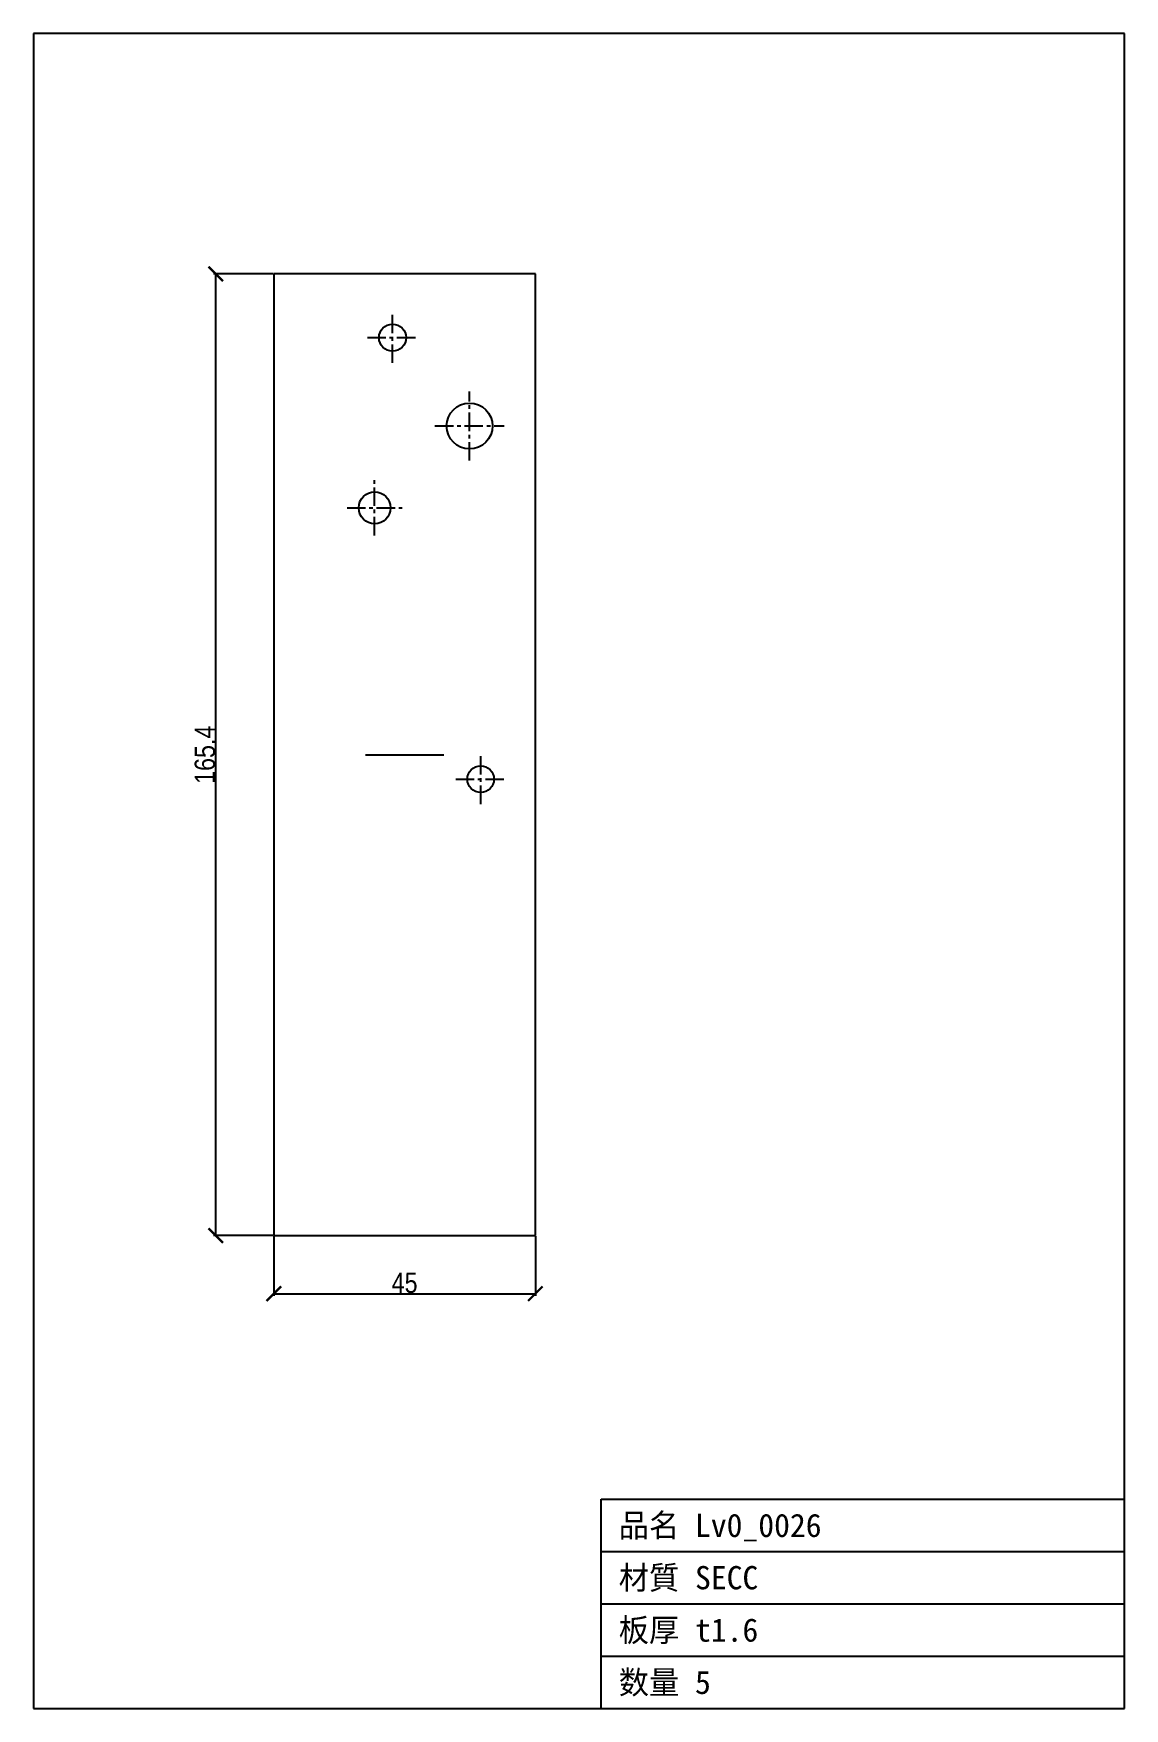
# Model space of a CAD drawing. Header units: millimetres. Extents: x -41 to 146, y -81 to 207.
import ezdxf

# ---------------------------------------------------------------- set-up
doc = ezdxf.new("R2010")
doc.units = ezdxf.units.MM
doc.linetypes.add('CENTER', pattern=[5.08, 3.175, -0.635, 0.635, -0.635])
for name, color, linetype in [('CENTER', 7, 'Continuous'), ('CUT', 7, 'Continuous'), ('DIM', 7, 'Continuous'), ('FRAME', 7, 'Continuous'), ('MARK', 7, 'Continuous'), ('TEXT', 7, 'Continuous')]:
    doc.layers.add(name, color=color, linetype=linetype)
doc.styles.add('OpenSansCondensed-Light', font='OpenSansCondensed-Light.ttf')
doc.dimstyles.new('EZDXF', dxfattribs={"dimtxt": 0.25, "dimasz": 0.175, "dimexe": 0.375, "dimexo": 0.125, "dimgap": 0.1, "dimtad": 1, "dimlfac": 100, "dimzin": 12, "dimdsep": 46, "dimtxsty": 'OpenSansCondensed-Light', "dimblk": 'ARCHTICK', "dimcen": 2.5, "dimazin": 3, "dimtfac": 0.5, "dimtmove": 2, "dimatfit": 3})

# ---------------------------------------------------------------- blocks, each defined once
blk = doc.blocks.new('_ARCHTICK')
at = {"color": 0, "linetype": 'BYBLOCK', "const_width": 0.15}
blk.add_lwpolyline([(-0.5, -0.5), (0.5, 0.5)], dxfattribs=at)

msp = doc.modelspace()

# ---------------------------------------------------------------- linework, layer by layer
at = {"layer": 'CENTER', "color": 1, "linetype": 'CENTER'}
for p, q in [((20.42, 150.1), (20.42, 158.75)), ((16.1, 154.43), (24.75, 154.43)), ((33.67, 133.29), (33.67, 145.19)), ((27.72, 139.24), (39.62, 139.24)), ((17.34, 120.42), (17.34, 129.9)), ((12.6, 125.16), (22.08, 125.16)), ((35.58, 74.2), (35.58, 82.77)), ((31.3, 78.49), (39.87, 78.49))]:
    msp.add_line(p, q, dxfattribs=at)
at = {"layer": 'CUT'}
for p, q in [((44.99, 165.39), (0, 165.39)), ((0, 165.39), (0, 0)), ((44.99, 0), (44.99, 165.39)), ((0, 0), (44.99, 0))]:
    msp.add_line(p, q, dxfattribs=at)
for centre, radius in [((20.42, 154.43), 2.33), ((33.67, 139.24), 3.95), ((17.34, 125.16), 2.74), ((35.58, 78.49), 2.29)]:
    msp.add_circle(centre, radius, dxfattribs=at)
at = {"layer": 'FRAME'}
for p, q in [((146.33, 206.74), (-41.35, 206.74)), ((-41.35, 206.74), (-41.35, -81.35)), ((146.33, -81.35), (146.33, 206.74)), ((56.33, -81.35), (56.33, -45.35)), ((56.33, -45.35), (146.33, -45.35)), ((56.33, -54.35), (146.33, -54.35)), ((56.33, -63.35), (146.33, -63.35)), ((56.33, -72.35), (146.33, -72.35)), ((-41.35, -81.35), (146.33, -81.35))]:
    msp.add_line(p, q, dxfattribs=at)
at = {"layer": 'MARK'}
msp.add_line((15.74, 82.7), (29.24, 82.7), dxfattribs=at)

# ---------------------------------------------------------------- texts
at = {"layer": 'TEXT'}
for s, p in [('品名 Lv0_0026', (59.33, -51.85)), ('材質 SECC', (59.33, -60.85)), ('板厚 t1.6', (59.33, -69.85)), ('数量 5', (59.33, -78.85))]:
    msp.add_text(s, height=4, dxfattribs=at).set_placement(p)

# ---------------------------------------------------------------- dimensions: what is measured, and where the dimension line sits
at = {"layer": 'DIM'}
msp.add_linear_dim(base=(-10, 0), p1=(0, 0), p2=(0, 165.39), angle=90, dimstyle='EZDXF', override={"dimtxt": 3.5, "dimasz": 2.5, "dimdec": 1, "dimlfac": 1}, dxfattribs=at).render()
msp.add_linear_dim(base=(0, -10), p1=(0, 0), p2=(44.99, 0), dimstyle='EZDXF', override={"dimtxt": 3.5, "dimasz": 2.5, "dimdec": 1, "dimlfac": 1}, dxfattribs=at).render()

doc.saveas('drawing.dxf')
